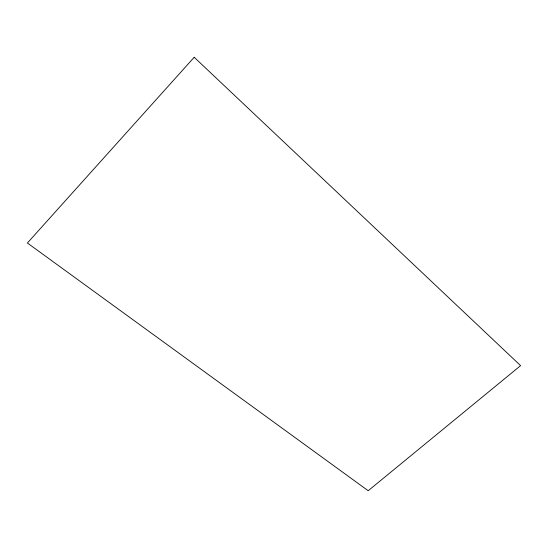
<?xml version="1.0" encoding="UTF-8"?>
<svg xmlns="http://www.w3.org/2000/svg" width="548" height="548" viewBox="0 0 548 548"><rect width="100%" height="100%" fill="white"/><g stroke="black" fill="none" stroke-linecap="round" stroke-linejoin="round"><path stroke-width="0.82" d="M194.198 57.266L27.4 243.004L368.194 490.734L520.6 365.632L194.198 57.266"/></g></svg>
